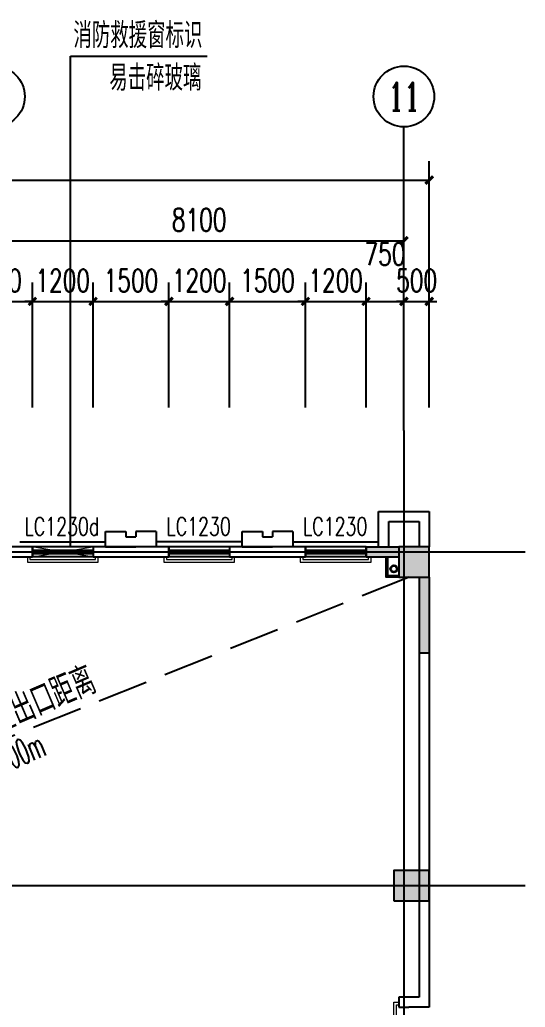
# Model space of a CAD drawing. Extents: x 1738711 to 2346805, y 1189731 to 2516152.
# Drawn here: x 1982285 to 1992285, y 2097259 to 2116777 of the extents above; entities that cross this region are included whole.
import ezdxf
from ezdxf.enums import TextEntityAlignment as Align

# ---------------------------------------------------------------- set-up
doc = ezdxf.new("R2010")
doc.units = 0
doc.header["$LTSCALE"] = 1000
doc.header["$MEASUREMENT"] = 0
doc.linetypes.add('DASH', pattern=[0.35, 0.25, -0.1])
doc.linetypes.add('复件 140224通州运河二期售楼部条件图_t3$0$X-ME SHAFT SH$0$X-B2$0$WATER_LINE', pattern=[0])
doc.layers.add('_0', color=7, linetype='Continuous', lineweight=25)
doc.layers.add('栏杆', color=6, linetype='Continuous', lineweight=15)
for name, color, linetype in [('A-Detl-Thin', 1, 'Continuous'), ('AXIS', 3, 'Continuous'), ('AXIS_TEXT', 7, 'Continuous'), ('COLUMN', 9, 'Continuous'), ('DIM_LEAD', 3, 'Continuous'), ('DOTE', 1, 'Continuous'), ('PUB_DIM', 3, 'Continuous'), ('PUB_HATCH', 8, 'Continuous'), ('PUB_TEXT', 7, 'Continuous'), ('WALL', 40, 'Continuous'), ('WINDOW', 144, 'Continuous'), ('WINDOW_TEXT', 7, 'Continuous'), ('YS', 6, 'Continuous'), ('文字', 6, 'Continuous'), ('疏散距离', 211, 'DASH'), ('线脚', 44, 'Continuous'), ('面层', 6, 'Continuous')]:
    doc.layers.add(name, color=color, linetype=linetype)
doc.styles.add('_TCH_AXIS', font='COMPLEX', dxfattribs={"bigfont": 'GBCBIG'})
doc.styles.add('_TCH_DIM', font='SIMPLEX', dxfattribs={"bigfont": 'GBCBIG'})
doc.styles.add('_TCH_DIM_T3', font='SIMPLEX', dxfattribs={"width": 0.705882, "bigfont": 'GBCBIG'})
doc.styles.add('_TCH_WINDOW', font='SIMPLEX', dxfattribs={"height": 3.5, "bigfont": 'GBCBIG'})
doc.styles.add('COMPLEX', font='COMPLEX')
doc.dimstyles.new('_TCH_ARCH&&150', dxfattribs={"dimtxt": 446.25, "dimasz": 150, "dimexe": 375, "dimexo": 450, "dimgap": 189.375, "dimtad": 1, "dimdec": 0, "dimzin": 0, "dimdsep": 46, "dimtxsty": '_TCH_DIM_T3', "dimblk": 'ARCHTICK', "dimcen": 0.09, "dimclrt": 7, "dimazin": 2, "dimtfac": 1, "dimtdec": 0, "dimtix": 1, "dimtmove": 2, "dimatfit": 3, "dimfxl": 1, "dimtolj": 1, "dimtzin": 0, "dimarcsym": 0})

# ---------------------------------------------------------------- blocks, each defined once
blk = doc.blocks.new('dgh321')
at = {"layer": 'WALL', "linetype": '复件 140224通州运河二期售楼部条件图_t3$0$X-ME SHAFT SH$0$X-B2$0$WATER_LINE'}
for p, q in [((3247025, -2494105), (3247425, -2494105)), ((3247025, -2494105), (3247025, -2494405)), ((3247425, -2494105), (3247625, -2494105)), ((3248025, -2494105), (3247625, -2494105)), ((3248025, -2494405), (3248025, -2494105)), ((3247425, -2494405), (3247425, -2494305)), ((3247425, -2494305), (3247625, -2494305)), ((3247625, -2494405), (3247625, -2494305)), ((3247025, -2494405), (3247425, -2494405)), ((3248025, -2494405), (3247625, -2494405))]:
    blk.add_line(p, q, dxfattribs=at)
blk = doc.blocks.new('A$C68B42598')
at = {"layer": 'YS'}
for radius in [70, 60]:
    blk.add_circle((70, 70), radius, dxfattribs=at)
blk = doc.blocks.new('hreahaerheh')
at = {"layer": 'YS', "rotation": 180}
blk.add_blockref('A$C68B42598', (1989755, 1907879), dxfattribs=at)
blk = doc.blocks.new('hertaraeherah')
at = {"layer": '疏散距离', "ltscale": 4}
blk.add_lwpolyline([(1989985, 2006659), (1973985, 2000259), (1970385, 2000259)], dxfattribs=at)
at = {"layer": 'DIM_LEAD', "color": 7, "style": '_TCH_DIM'}
blk.add_text('最远点至安全出口距离', height=600, rotation=23.1831, dxfattribs=at).set_placement((1979879, 2002692))
at = {"layer": '文字', "style": '_TCH_DIM_T3', "width": 0.49827}
blk.add_text('20.83m<60.00m', height=500, rotation=23.1831, dxfattribs=at).set_placement((1980244, 2002045))
blk = doc.blocks.new('hjtraherahreh')
at = {"layer": '面层', "color": 144}
for points in [[(1989785, 2006659), (1989535, 2006659), (1989535, 2007059)], [(1989785, 2006689), (1989565, 2006689), (1989565, 2007059)]]:
    blk.add_lwpolyline(points, dxfattribs=at)
blk = doc.blocks.new('haerraeherah')
at = {"layer": '栏杆'}
for points in [[(1950035, 1987459), (1950035, 1987559), (1951435, 1987559), (1951435, 1987459)], [(1950085, 1987459), (1950085, 1987509), (1951385, 1987509), (1951385, 1987459)]]:
    blk.add_lwpolyline(points, dxfattribs=at)
blk = doc.blocks.new('hear5herahera')
at = {"layer": '栏杆'}
for points in [[(1989785, 1996259), (1989685, 1996259), (1989685, 1998259), (1989785, 1998259)], [(1989785, 1996309), (1989735, 1996309), (1989735, 1998209), (1989785, 1998209)]]:
    blk.add_lwpolyline(points, dxfattribs=at)
at = {"layer": '_0', "xscale": -1, "rotation": 180}
for p in [(32400, 3994518), (35100, 3994518), (37800, 3994518)]:
    blk.add_blockref('haerraeherah', p, dxfattribs=at)
blk = doc.blocks.new('jtrsjhtrh')
at = {"layer": 'A-Detl-Thin', "const_width": 20}
blk.add_lwpolyline([(397699, 368025), (397899, 368025), (397899, 366825), (397699, 366825)], close=True, dxfattribs=at)
for points in [[(397899, 366825), (397699, 368025)], [(397699, 366825), (397899, 368025)]]:
    blk.add_lwpolyline(points, dxfattribs=at)
blk = doc.blocks.new('herahreaherh')
at = {"layer": 'DIM_LEAD'}
for p, q in [((1983292, 2007272), (1983292, 2016957)), ((1983292, 2016957), (1985995, 2016957))]:
    blk.add_line(p, q, dxfattribs=at)
at = {"rotation": 90}
blk.add_blockref('jtrsjhtrh', (2350570, 1609360), dxfattribs=at)
at = {"layer": 'PUB_TEXT', "color": 7, "style": '_TCH_DIM'}
for s, p in [('消防救援窗标识', (1983346, 2017115)), ('易击碎玻璃', (1984056, 2016275))]:
    blk.add_text(s, height=506.4, dxfattribs=at).set_placement(p)
blk = doc.blocks.new('_ArchTick')
at = {"color": 0, "linetype": 'ByBlock', "const_width": 0.4}
blk.add_lwpolyline([(-0.5, -0.5), (0.5, 0.5)], dxfattribs=at)
blk = doc.blocks.new('*D3805')
at = {"layer": 'Defpoints', "color": 0, "transparency": 16777216}
for p in [(1982535, 2111209), (1981035, 2108662), (1982535, 2108662)]:
    blk.add_point(p, dxfattribs=at)
at = {"layer": 'PUB_DIM', "color": 0, "lineweight": -2, "transparency": 16777216}
for p, q in [((1981035, 2109112), (1981035, 2111584)), ((1982535, 2109112), (1982535, 2111584)), ((1981035, 2111209), (1982535, 2111209))]:
    blk.add_line(p, q, dxfattribs=at)
at = {"layer": 'PUB_DIM', "color": 0, "lineweight": -2, "transparency": 16777216, "xscale": 150, "yscale": 150, "zscale": 150, "rotation": 180}
blk.add_blockref('_ArchTick', (1981035, 2111209), dxfattribs=at)
at = {"layer": 'PUB_DIM', "color": 0, "lineweight": -2, "transparency": 16777216, "xscale": 150, "yscale": 150, "zscale": 150}
blk.add_blockref('_ArchTick', (1982535, 2111209), dxfattribs=at)
at = {"layer": 'PUB_DIM', "color": 7, "transparency": 16777216, "insert": (1981785, 2111622), "char_height": 446.2, "attachment_point": 5, "style": '_TCH_DIM_T3'}
blk.add_mtext('\\A1;1500', dxfattribs=at)
blk = doc.blocks.new('*D3806')
at = {"layer": 'Defpoints', "color": 0, "transparency": 16777216}
for p in [(1983735, 2111209), (1982535, 2108662), (1983735, 2108662)]:
    blk.add_point(p, dxfattribs=at)
at = {"layer": 'PUB_DIM', "color": 0, "lineweight": -2, "transparency": 16777216}
for p, q in [((1982535, 2109112), (1982535, 2111584)), ((1983735, 2109112), (1983735, 2111584)), ((1982535, 2111209), (1982385, 2111209)), ((1982535, 2111209), (1983735, 2111209)), ((1983735, 2111209), (1983885, 2111209))]:
    blk.add_line(p, q, dxfattribs=at)
at = {"layer": 'PUB_DIM', "color": 0, "lineweight": -2, "transparency": 16777216, "xscale": 150, "yscale": 150, "zscale": 150}
blk.add_blockref('_ArchTick', (1982535, 2111209), dxfattribs=at)
at = {"layer": 'PUB_DIM', "color": 0, "lineweight": -2, "transparency": 16777216, "xscale": 150, "yscale": 150, "zscale": 150, "rotation": 180}
blk.add_blockref('_ArchTick', (1983735, 2111209), dxfattribs=at)
at = {"layer": 'PUB_DIM', "color": 7, "transparency": 16777216, "insert": (1983135, 2111622), "char_height": 446.2, "attachment_point": 5, "style": '_TCH_DIM_T3'}
blk.add_mtext('\\A1;1200', dxfattribs=at)
blk = doc.blocks.new('*D3807')
at = {"layer": 'Defpoints', "color": 0, "transparency": 16777216}
for p in [(1985235, 2111209), (1983735, 2108662), (1985235, 2108662)]:
    blk.add_point(p, dxfattribs=at)
at = {"layer": 'PUB_DIM', "color": 0, "lineweight": -2, "transparency": 16777216}
for p, q in [((1983735, 2109112), (1983735, 2111584)), ((1985235, 2109112), (1985235, 2111584)), ((1983735, 2111209), (1985235, 2111209))]:
    blk.add_line(p, q, dxfattribs=at)
at = {"layer": 'PUB_DIM', "color": 0, "lineweight": -2, "transparency": 16777216, "xscale": 150, "yscale": 150, "zscale": 150, "rotation": 180}
blk.add_blockref('_ArchTick', (1983735, 2111209), dxfattribs=at)
at = {"layer": 'PUB_DIM', "color": 0, "lineweight": -2, "transparency": 16777216, "xscale": 150, "yscale": 150, "zscale": 150}
blk.add_blockref('_ArchTick', (1985235, 2111209), dxfattribs=at)
at = {"layer": 'PUB_DIM', "color": 7, "transparency": 16777216, "insert": (1984485, 2111622), "char_height": 446.2, "attachment_point": 5, "style": '_TCH_DIM_T3'}
blk.add_mtext('\\A1;1500', dxfattribs=at)
blk = doc.blocks.new('*D3808')
at = {"layer": 'Defpoints', "color": 0, "transparency": 16777216}
for p in [(1986435, 2111209), (1985235, 2108662), (1986435, 2108662)]:
    blk.add_point(p, dxfattribs=at)
at = {"layer": 'PUB_DIM', "color": 0, "lineweight": -2, "transparency": 16777216}
for p, q in [((1985235, 2109112), (1985235, 2111584)), ((1986435, 2109112), (1986435, 2111584)), ((1985235, 2111209), (1985085, 2111209)), ((1985235, 2111209), (1986435, 2111209)), ((1986435, 2111209), (1986585, 2111209))]:
    blk.add_line(p, q, dxfattribs=at)
at = {"layer": 'PUB_DIM', "color": 0, "lineweight": -2, "transparency": 16777216, "xscale": 150, "yscale": 150, "zscale": 150}
blk.add_blockref('_ArchTick', (1985235, 2111209), dxfattribs=at)
at = {"layer": 'PUB_DIM', "color": 0, "lineweight": -2, "transparency": 16777216, "xscale": 150, "yscale": 150, "zscale": 150, "rotation": 180}
blk.add_blockref('_ArchTick', (1986435, 2111209), dxfattribs=at)
at = {"layer": 'PUB_DIM', "color": 7, "transparency": 16777216, "insert": (1985835, 2111622), "char_height": 446.2, "attachment_point": 5, "style": '_TCH_DIM_T3'}
blk.add_mtext('\\A1;1200', dxfattribs=at)
blk = doc.blocks.new('*D3809')
at = {"layer": 'Defpoints', "color": 0, "transparency": 16777216}
for p in [(1987935, 2111209), (1986435, 2108662), (1987935, 2108662)]:
    blk.add_point(p, dxfattribs=at)
at = {"layer": 'PUB_DIM', "color": 0, "lineweight": -2, "transparency": 16777216}
for p, q in [((1986435, 2109112), (1986435, 2111584)), ((1987935, 2109112), (1987935, 2111584)), ((1986435, 2111209), (1987935, 2111209))]:
    blk.add_line(p, q, dxfattribs=at)
at = {"layer": 'PUB_DIM', "color": 0, "lineweight": -2, "transparency": 16777216, "xscale": 150, "yscale": 150, "zscale": 150, "rotation": 180}
blk.add_blockref('_ArchTick', (1986435, 2111209), dxfattribs=at)
at = {"layer": 'PUB_DIM', "color": 0, "lineweight": -2, "transparency": 16777216, "xscale": 150, "yscale": 150, "zscale": 150}
blk.add_blockref('_ArchTick', (1987935, 2111209), dxfattribs=at)
at = {"layer": 'PUB_DIM', "color": 7, "transparency": 16777216, "insert": (1987185, 2111622), "char_height": 446.2, "attachment_point": 5, "style": '_TCH_DIM_T3'}
blk.add_mtext('\\A1;1500', dxfattribs=at)
blk = doc.blocks.new('*D3810')
at = {"layer": 'Defpoints', "color": 0, "transparency": 16777216}
for p in [(1989135, 2111209), (1987935, 2108662), (1989135, 2108662)]:
    blk.add_point(p, dxfattribs=at)
at = {"layer": 'PUB_DIM', "color": 0, "lineweight": -2, "transparency": 16777216}
for p, q in [((1987935, 2109112), (1987935, 2111584)), ((1989135, 2109112), (1989135, 2111584)), ((1987935, 2111209), (1987785, 2111209)), ((1987935, 2111209), (1989135, 2111209)), ((1989135, 2111209), (1989285, 2111209))]:
    blk.add_line(p, q, dxfattribs=at)
at = {"layer": 'PUB_DIM', "color": 0, "lineweight": -2, "transparency": 16777216, "xscale": 150, "yscale": 150, "zscale": 150}
blk.add_blockref('_ArchTick', (1987935, 2111209), dxfattribs=at)
at = {"layer": 'PUB_DIM', "color": 0, "lineweight": -2, "transparency": 16777216, "xscale": 150, "yscale": 150, "zscale": 150, "rotation": 180}
blk.add_blockref('_ArchTick', (1989135, 2111209), dxfattribs=at)
at = {"layer": 'PUB_DIM', "color": 7, "transparency": 16777216, "insert": (1988535, 2111622), "char_height": 446.2, "attachment_point": 5, "style": '_TCH_DIM_T3'}
blk.add_mtext('\\A1;1200', dxfattribs=at)
blk = doc.blocks.new('*D3811')
at = {"layer": 'Defpoints', "color": 0, "transparency": 16777216}
for p in [(1989885, 2111209), (1989135, 2108662), (1989885, 2108662)]:
    blk.add_point(p, dxfattribs=at)
at = {"layer": 'PUB_DIM', "color": 0, "lineweight": -2, "transparency": 16777216}
for p, q in [((1989135, 2109112), (1989135, 2111584)), ((1989885, 2109112), (1989885, 2111584)), ((1989135, 2111209), (1989885, 2111209))]:
    blk.add_line(p, q, dxfattribs=at)
at = {"layer": 'PUB_DIM', "color": 0, "lineweight": -2, "transparency": 16777216, "xscale": 150, "yscale": 150, "zscale": 150, "rotation": 180}
blk.add_blockref('_ArchTick', (1989135, 2111209), dxfattribs=at)
at = {"layer": 'PUB_DIM', "color": 0, "lineweight": -2, "transparency": 16777216, "xscale": 150, "yscale": 150, "zscale": 150}
blk.add_blockref('_ArchTick', (1989885, 2111209), dxfattribs=at)
at = {"layer": 'PUB_DIM', "color": 7, "transparency": 16777216, "insert": (1989510, 2112147), "char_height": 446.2, "attachment_point": 5, "style": '_TCH_DIM_T3'}
blk.add_mtext('\\A1;750', dxfattribs=at)
blk = doc.blocks.new('*D3812')
at = {"layer": 'Defpoints', "color": 0, "transparency": 16777216}
for p in [(1990385, 2111209), (1989885, 2108662), (1990385, 2108662)]:
    blk.add_point(p, dxfattribs=at)
at = {"layer": 'PUB_DIM', "color": 0, "lineweight": -2, "transparency": 16777216}
for p, q in [((1989885, 2109112), (1989885, 2111584)), ((1990385, 2109112), (1990385, 2111584)), ((1989885, 2111209), (1989735, 2111209)), ((1989885, 2111209), (1990385, 2111209)), ((1990385, 2111209), (1990535, 2111209))]:
    blk.add_line(p, q, dxfattribs=at)
at = {"layer": 'PUB_DIM', "color": 0, "lineweight": -2, "transparency": 16777216, "xscale": 150, "yscale": 150, "zscale": 150}
blk.add_blockref('_ArchTick', (1989885, 2111209), dxfattribs=at)
at = {"layer": 'PUB_DIM', "color": 0, "lineweight": -2, "transparency": 16777216, "xscale": 150, "yscale": 150, "zscale": 150, "rotation": 180}
blk.add_blockref('_ArchTick', (1990385, 2111209), dxfattribs=at)
at = {"layer": 'PUB_DIM', "color": 7, "transparency": 16777216, "insert": (1990135, 2111622), "char_height": 446.2, "attachment_point": 5, "style": '_TCH_DIM_T3'}
blk.add_mtext('\\A1;500', dxfattribs=at)
blk = doc.blocks.new('*D3819')
at = {"layer": 'AXIS', "color": 0, "lineweight": -2, "transparency": 16777216}
for p, q in [((1981785, 2109109), (1981785, 2112784)), ((1989885, 2109109), (1989885, 2112784)), ((1981785, 2112409), (1989885, 2112409))]:
    blk.add_line(p, q, dxfattribs=at)
at = {"layer": 'Defpoints', "color": 0, "transparency": 16777216}
for p in [(1989885, 2112409), (1981785, 2108659), (1989885, 2108659)]:
    blk.add_point(p, dxfattribs=at)
at = {"layer": 'AXIS', "color": 0, "lineweight": -2, "transparency": 16777216, "xscale": 150, "yscale": 150, "zscale": 150, "rotation": 180}
blk.add_blockref('_ArchTick', (1981785, 2112409), dxfattribs=at)
at = {"layer": 'AXIS', "color": 0, "lineweight": -2, "transparency": 16777216, "xscale": 150, "yscale": 150, "zscale": 150}
blk.add_blockref('_ArchTick', (1989885, 2112409), dxfattribs=at)
at = {"layer": 'AXIS', "color": 7, "transparency": 16777216, "insert": (1985835, 2112822), "char_height": 446.2, "attachment_point": 5, "style": '_TCH_DIM_T3'}
blk.add_mtext('\\A1;8100', dxfattribs=at)
blk = doc.blocks.new('*D3820')
at = {"layer": 'AXIS', "color": 0, "lineweight": -2, "transparency": 16777216}
for p, q in [((1932685, 2109112), (1932685, 2113984)), ((1990385, 2109112), (1990385, 2113984)), ((1932685, 2113609), (1990385, 2113609))]:
    blk.add_line(p, q, dxfattribs=at)
at = {"layer": 'Defpoints', "color": 0, "transparency": 16777216}
for p in [(1990385, 2113609), (1932685, 2108662), (1990385, 2108662)]:
    blk.add_point(p, dxfattribs=at)
at = {"layer": 'AXIS', "color": 0, "lineweight": -2, "transparency": 16777216, "xscale": 150, "yscale": 150, "zscale": 150, "rotation": 180}
blk.add_blockref('_ArchTick', (1932685, 2113609), dxfattribs=at)
at = {"layer": 'AXIS', "color": 0, "lineweight": -2, "transparency": 16777216, "xscale": 150, "yscale": 150, "zscale": 150}
blk.add_blockref('_ArchTick', (1990385, 2113609), dxfattribs=at)
at = {"layer": 'AXIS', "color": 7, "transparency": 16777216, "insert": (1961535, 2114022), "char_height": 446.2, "attachment_point": 5, "style": '_TCH_DIM_T3'}
blk.add_mtext('\\A1;57700', dxfattribs=at)
blk = doc.blocks.new('$TCHSYS$WIN2D')
for p, q in [((-0.5, 0.5), (0.5, 0.5)), ((-0.5, 0.5), (-0.5, -0.5)), ((0.5, 0.5), (0.5, -0.5)), ((0.5, 0.167), (-0.5, 0.167)), ((0.5, -0.167), (-0.5, -0.167)), ((-0.5, -0.5), (0.5, -0.5))]:
    blk.add_line(p, q)
blk = doc.blocks.new('_AXISO')
blk.add_circle((0, 0), 0.5)
at = {"layer": 'AXIS_TEXT', "style": 'COMPLEX', "width": 1.041667}
blk.add_attdef('A', text='', height=0.56, dxfattribs=at).set_placement((-0.25, -0.28), (0.25, -0.28), align=Align.FIT)
blk = doc.blocks.new('_FZH')
blk.add_lwpolyline([(-0.5, -0.5), (0.5, -0.5), (0.5, 0.5), (-0.5, 0.5)], close=True)
at = {"layer": 'PUB_HATCH'}
blk.add_solid([(-0.5, -0.5), (0.5, -0.5), (-0.5, 0.5), (0.5, 0.5)], dxfattribs=at)

msp = doc.modelspace()

# ---------------------------------------------------------------- hatches: boundary and pattern name
at = {"layer": 'PUB_HATCH', "linetype": '复件 140224通州运河二期售楼部条件图_t3$0$X-ME SHAFT SH$0$X-B2$0$WATER_LINE'}
for points in [[(1989784.6, 2106159.1), (1989784.6, 2106359.1), (1989134.6, 2106359.1), (1989134.6, 2106159.1)], [(1990384.6, 2105759.1), (1990184.6, 2105759.1), (1990184.6, 2104259.1), (1990384.6, 2104259.1)]]:
    msp.add_hatch(color=256, dxfattribs=at).paths.add_polyline_path(points)

# ---------------------------------------------------------------- linework, layer by layer
at = {"layer": 'AXIS'}
msp.add_line((1989884.6, 2108659.1), (1989884.6, 2114659.1), dxfattribs=at)
at = {"layer": 'DOTE'}
for p, q in [((1989884.6, 2108659.1), (1989884.6, 2084059.1)), ((1930784.6, 2106259.1), (1992284.6, 2106259.1)), ((1992284.6, 2099659.1), (1930784.6, 2099659.1))]:
    msp.add_line(p, q, dxfattribs=at)
at = {"layer": 'WALL', "linetype": '复件 140224通州运河二期售楼部条件图_t3$0$X-ME SHAFT SH$0$X-B2$0$WATER_LINE'}
for p, q in [((1989384.6, 2106359.1), (1989384.6, 2107059.1)), ((1989384.6, 2107059.1), (1990384.6, 2107059.1)), ((1990384.6, 2107059.1), (1990384.6, 2106359.1)), ((1989584.6, 2106359.1), (1989584.6, 2106859.1)), ((1989584.6, 2106859.1), (1990184.6, 2106859.1)), ((1990184.6, 2106859.1), (1990184.6, 2106359.1)), ((1982534.6, 2106359.1), (1981034.6, 2106359.1)), ((1982534.6, 2106159.1), (1982534.6, 2106359.1)), ((1985234.6, 2106359.1), (1983734.6, 2106359.1)), ((1983734.6, 2106359.1), (1983734.6, 2106159.1)), ((1985234.6, 2106159.1), (1985234.6, 2106359.1)), ((1987934.6, 2106359.1), (1986434.6, 2106359.1)), ((1986434.6, 2106359.1), (1986434.6, 2106159.1)), ((1987934.6, 2106159.1), (1987934.6, 2106359.1)), ((1989134.6, 2106159.1), (1989134.6, 2106359.1)), ((1989134.6, 2106359.1), (1989784.6, 2106359.1)), ((1989134.6, 2106359.1), (1989134.6, 2106159.1)), ((1989384.6, 2106359.1), (1989584.6, 2106359.1)), ((1981034.6, 2106159.1), (1982534.6, 2106159.1)), ((1983734.6, 2106159.1), (1985234.6, 2106159.1)), ((1986434.6, 2106159.1), (1987934.6, 2106159.1)), ((1989134.6, 2106159.1), (1989784.6, 2106159.1)), ((1990184.6, 2105759.1), (1990184.6, 2104259.1)), ((1990384.6, 2105759.1), (1990384.6, 2104259.1)), ((1990184.6, 2104259.1), (1990184.6, 2097459.1)), ((1990384.6, 2104259.1), (1990184.6, 2104259.1)), ((1990384.6, 2104259.1), (1990384.6, 2097259.1)), ((1990184.6, 2097459.1), (1989784.6, 2097459.1)), ((1989784.6, 2097459.1), (1989784.6, 2097259.1)), ((1989784.6, 2097259.1), (1989984.6, 2097259.1)), ((1990384.6, 2097259.1), (1989984.6, 2097259.1))]:
    msp.add_line(p, q, dxfattribs=at)
at = {"layer": '线脚', "color": 8, "linetype": '复件 140224通州运河二期售楼部条件图_t3$0$X-ME SHAFT SH$0$X-B2$0$WATER_LINE'}
for p, q in [((1982284.6, 2106459.1), (1983984.6, 2106459.1)), ((1986684.6, 2106459.1), (1984984.6, 2106459.1)), ((1987684.6, 2106459.1), (1989384.6, 2106459.1))]:
    msp.add_line(p, q, dxfattribs=at)

# ---------------------------------------------------------------- block references
msp.add_blockref('herahreaherh', (0, 99100))
at = {"layer": '_0'}
for name, p in [('hjtraherahreh', (0, 99100)), ('hear5herahera', (0, 99100)), ('hreahaerheh', (0, 198114.8)), ('hertaraeherah', (0, 99100))]:
    msp.add_blockref(name, p, dxfattribs=at)
at = {"layer": 'AXIS'}
ref = msp.add_blockref('_AXISO', (1981784.6, 2115259.1), dxfattribs=dict(at, xscale=1200, yscale=1200, zscale=1200))
ref.add_attrib('A', '10', dxfattribs={"layer": 'AXIS_TEXT', "ltscale": 0.5, "height": 492.67, "style": '_TCH_AXIS'}).set_placement((1981444.5, 2115012.8), (1982124.8, 2115012.8), align=Align.FIT)
ref = msp.add_blockref('_AXISO', (1989884.6, 2115259.1), dxfattribs=dict(at, xscale=1200, yscale=1200, zscale=1200))
ref.add_attrib('A', '11', dxfattribs={"layer": 'AXIS_TEXT', "ltscale": 0.5, "height": 553.14, "style": '_TCH_AXIS'}).set_placement((1989568.5, 2114982.5), (1990200.7, 2114982.5), align=Align.FIT)
at = {"layer": 'COLUMN', "linetype": '复件 140224通州运河二期售楼部条件图_t3$0$X-ME SHAFT SH$0$X-B2$0$WATER_LINE', "xscale": 599.9999996526167, "yscale": 599.9999997587875, "zscale": 599.9999997587875}
msp.add_blockref('_FZH', (1990084.6, 2106059.1), dxfattribs=at)
at = {"layer": 'COLUMN', "linetype": '复件 140224通州运河二期售楼部条件图_t3$0$X-ME SHAFT SH$0$X-B2$0$WATER_LINE', "xscale": 699.9999998195563, "yscale": 600, "zscale": 600, "rotation": 3.361733732982228e-08}
msp.add_blockref('_FZH', (1990034.6, 2099659.1), dxfattribs=at)
at = {"layer": 'WALL', "linetype": '复件 140224通州运河二期售楼部条件图_t3$0$X-ME SHAFT SH$0$X-B2$0$WATER_LINE', "xscale": -1, "rotation": 180}
for p in [(-1263040.6, -387745.8), (-1260340.6, -387745.8)]:
    msp.add_blockref('dgh321', p, dxfattribs=at)
at = {"layer": 'WINDOW', "linetype": '复件 140224通州运河二期售楼部条件图_t3$0$X-ME SHAFT SH$0$X-B2$0$WATER_LINE'}
ref = msp.add_blockref('$TCHSYS$WIN2D', (1983134.6, 2106259.1), dxfattribs=dict(at, xscale=-1200, yscale=200, zscale=-1200))
ref.add_attrib('A', 'LC1230d', (1982378.6, 2106584.3), dxfattribs={"layer": 'WINDOW_TEXT', "linetype": '复件 140224通州运河二期售楼部条件图_t3$0$X-ME SHAFT SH$0$X-B2$0$WATER_LINE', "ltscale": 0.5, "height": 357, "style": '_TCH_WINDOW', "width": 0.705882})
ref = msp.add_blockref('$TCHSYS$WIN2D', (1985834.6, 2106259.1), dxfattribs=dict(at, xscale=-1200, yscale=200, zscale=-1200))
ref.add_attrib('A', 'LC1230', (1985186.6, 2106584.3), dxfattribs={"layer": 'WINDOW_TEXT', "linetype": '复件 140224通州运河二期售楼部条件图_t3$0$X-ME SHAFT SH$0$X-B2$0$WATER_LINE', "ltscale": 0.5, "height": 357, "style": '_TCH_WINDOW', "width": 0.705882})
ref = msp.add_blockref('$TCHSYS$WIN2D', (1988534.6, 2106259.1), dxfattribs=dict(at, xscale=-1200, yscale=200, zscale=-1200))
ref.add_attrib('A', 'LC1230', (1987886.6, 2106584.3), dxfattribs={"layer": 'WINDOW_TEXT', "linetype": '复件 140224通州运河二期售楼部条件图_t3$0$X-ME SHAFT SH$0$X-B2$0$WATER_LINE', "ltscale": 0.5, "height": 357, "style": '_TCH_WINDOW', "width": 0.705882})

# ---------------------------------------------------------------- dimensions: what is measured, and where the dimension line sits
at = {"layer": 'AXIS'}
for p1, p2, distance, picture, middle in [((1932684.6, 2108661.8), (1990384.6, 2108661.8), 4947.3, '*D3820', (1961534.6, 2114021.6)), ((1981784.6, 2108659.1), (1989884.6, 2108659.1), 3750, '*D3819', (1985834.6, 2112821.6))]:
    dim = msp.add_aligned_dim(p1=p1, p2=p2, distance=distance, dimstyle='_TCH_ARCH&&150', dxfattribs=at)
    dim.commit()
    dim.dimension.update_dxf_attribs({"geometry": picture, "text_midpoint": middle})
at = {"layer": 'PUB_DIM'}
dim = msp.add_linear_dim(base=(1989884.6, 2111209.1), p1=(1989134.6, 2108661.8), p2=(1989884.6, 2108661.8), angle=0, dimstyle='_TCH_ARCH&&150', dxfattribs=at)
dim.commit()
dim.dimension.update_dxf_attribs({"geometry": '*D3811', "text_midpoint": (1989509.6, 2112146.6), "dimtype": 129})
for p1, p2, picture, middle in [((1981034.6, 2108661.8), (1982534.6, 2108661.8), '*D3805', (1981784.6, 2111621.6)), ((1982534.6, 2108661.8), (1983734.6, 2108661.8), '*D3806', (1983134.6, 2111621.6)), ((1983734.6, 2108661.8), (1985234.6, 2108661.8), '*D3807', (1984484.6, 2111621.6)), ((1985234.6, 2108661.8), (1986434.6, 2108661.8), '*D3808', (1985834.6, 2111621.6)), ((1986434.6, 2108661.8), (1987934.6, 2108661.8), '*D3809', (1987184.6, 2111621.6)), ((1987934.6, 2108661.8), (1989134.6, 2108661.8), '*D3810', (1988534.6, 2111621.6)), ((1989884.6, 2108661.8), (1990384.6, 2108661.8), '*D3812', (1990134.6, 2111621.6))]:
    dim = msp.add_aligned_dim(p1=p1, p2=p2, distance=2547.3, dimstyle='_TCH_ARCH&&150', dxfattribs=at)
    dim.commit()
    dim.dimension.update_dxf_attribs({"geometry": picture, "text_midpoint": middle})

doc.saveas('drawing.dxf')
